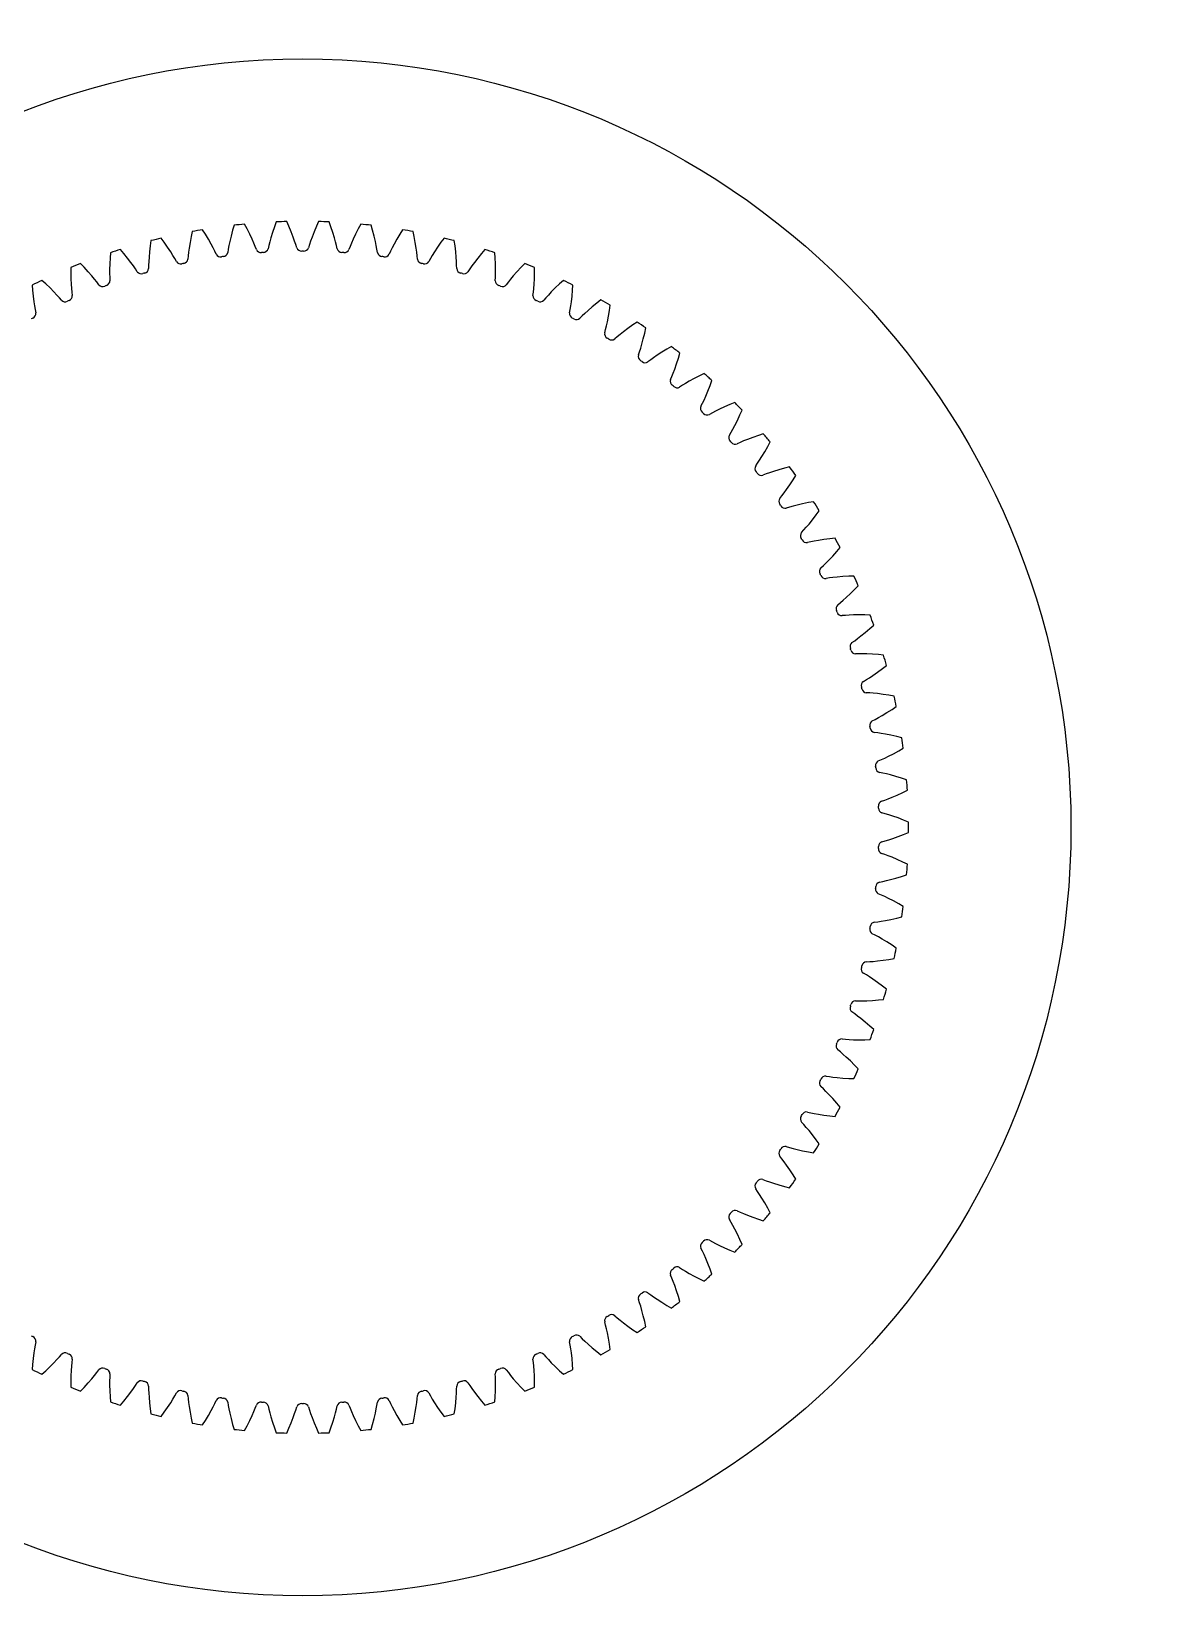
# Model space of a CAD drawing. Extents: x -3282 to 4846, y -1718 to 1845.
# Drawn here: x 884.7 to 1141.5, y -83.5 to 272.8 of the extents above; entities that cross this region are included whole.
import ezdxf

# ---------------------------------------------------------------- set-up
doc = ezdxf.new("R2010")
doc.units = 0
doc.layers.get('0').update_dxf_attribs({"linetype": 'CONTINUOUS'})
doc.layers.add('DIMENSION', color=7, linetype='CONTINUOUS')
doc.styles.add('VCDSTYLE14', font='DejaVu Sans Mono')
doc.dimstyles.get("Standard").update_dxf_attribs({"dimtxt": 2.5, "dimasz": 2.5, "dimexe": 1.25, "dimexo": 0.625, "dimtad": 1, "dimcen": 2.5, "dimazin": 3, "dimtfac": 1, "dimtmove": 0, "dimatfit": 3})

# ---------------------------------------------------------------- blocks, each defined once
blk = doc.blocks.new('*D0')
at = {"layer": 'DIMENSION'}
for p, q in [((1920.409424, 1586.460938), (1879.283569, 1563.877319)), ((1904.027975, 1583.74002), (1879.283569, 1563.877319)), ((1874.299874, 1572.952921), (1879.765015, 1563.000732)), ((1879.283569, 1563.877319), (1909.322672, 1574.098123)), ((1867.343814, 1569.133104), (1872.808838, 1559.180908)), ((1872.327515, 1560.057495), (1879.283569, 1563.877319)), ((1872.327515, 1560.057495), (1842.288417, 1549.836677)), ((1846.031494, 1545.617432), (1872.327515, 1560.057495)), ((1847.583118, 1540.194783), (1872.327515, 1560.057495))]:
    blk.add_line(p, q, dxfattribs=at)
at = {"layer": 'DIMENSION', "style": 'VCDSTYLE14'}
blk.add_text('7.9', height=20, rotation=28.77, dxfattribs=at).set_placement((1873.20752, 1561.681519))
blk = doc.blocks.new('*D1')
at = {"layer": 'DIMENSION'}
for p, q in [((1893.807739, 1612.206177), (1887.669786, 1643.337159)), ((1877.409754, 1639.370834), (1893.807739, 1612.206177)), ((1882.990479, 1640.18811), (1893.807739, 1612.206177)), ((1867.365429, 1601.984106), (1894.740479, 1612.566772)), ((1893.807739, 1612.206177), (1917.175781, 1551.758423)), ((1890.733437, 1541.536361), (1918.108521, 1552.119019)), ((1934.379883, 1507.255249), (1917.175781, 1551.758423)), ((1933.573797, 1524.593784), (1917.175781, 1551.758423)), ((1917.175781, 1551.758423), (1923.313769, 1520.627448))]:
    blk.add_line(p, q, dxfattribs=at)
at = {"layer": 'DIMENSION', "style": 'VCDSTYLE14'}
blk.add_text('64.8', height=20, rotation=291.14, dxfattribs=at).set_placement((1910.167725, 1572.65979))
blk = doc.blocks.new('*D2')
at = {"layer": 'DIMENSION'}
for p, q in [((1890.443099, 1628.95426), (1863.278442, 1612.556274)), ((1891.260376, 1623.373535), (1863.278442, 1612.556274)), ((1863.278442, 1612.556274), (1894.409424, 1618.694227)), ((1848.354736, 1606.786987), (1863.278442, 1612.556274)), ((1867.365429, 1601.984106), (1862.917847, 1613.489014)), ((1852.441755, 1596.214883), (1847.994141, 1607.719727)), ((1848.354736, 1606.786987), (1817.223763, 1600.648989)), ((1820.372925, 1595.969727), (1848.354736, 1606.786987)), ((1821.190104, 1590.388962), (1848.354736, 1606.786987))]:
    blk.add_line(p, q, dxfattribs=at)
at = {"layer": 'DIMENSION', "style": 'VCDSTYLE14'}
blk.add_text('16', height=20, rotation=21.14, dxfattribs=at).set_placement((1855.276367, 1610.534912))
blk = doc.blocks.new('*D3')
at = {"layer": 'DIMENSION'}
for p, q in [((2720.820225, 518.82797), (2690.862793, 508.370209)), ((2720.47168, 513.198486), (2690.862793, 508.370209)), ((2455.580078, 470.00296), (2690.862793, 508.370209)), ((2690.862793, 508.370209), (2722.590595, 507.971368)), ((2455.580078, 470.00296), (2423.852276, 470.401786)), ((2260.59668, 438.207214), (2455.580078, 470.00296)), ((2425.622651, 459.545186), (2455.580078, 470.00296))]:
    blk.add_line(p, q, dxfattribs=at)
at = {"layer": 'DIMENSION', "style": 'VCDSTYLE14'}
blk.add_text('%%c 238.4', height=20, rotation=9.26, dxfattribs=at).set_placement((2264.383545, 439.837952))

msp = doc.modelspace()

# ---------------------------------------------------------------- linework, layer by layer
at = {"color": 1}
for p, q in [((930.847968, 228.600635), (930.519653, 227.458977)), ((933.803584, 227.804132), (933.24508, 228.852581)), ((940.043391, 228.240462), (939.607759, 226.947302)), ((940.450544, 229.356437), (940.043391, 228.240462)), ((943.343399, 228.355701), (942.859391, 229.440555)), ((943.868188, 227.09605), (943.343399, 228.355701)), ((949.598442, 228.355701), (949.073665, 227.096079)), ((950.08245, 229.440555), (949.598442, 228.355701)), ((952.898451, 228.240462), (952.491298, 229.356436)), ((953.334092, 226.947272), (952.898451, 228.240462)), ((959.696762, 228.852581), (959.138257, 227.804132)), ((962.422188, 227.458977), (962.093873, 228.600635)), ((911.917569, 225.091966), (911.751337, 223.915726)), ((914.955273, 224.714557), (914.256288, 225.675074)), ((915.73049, 223.591542), (914.955273, 224.714557)), ((920.82221, 224.67385), (920.622701, 223.420656)), ((921.073629, 226.015054), (920.82221, 224.67385)), ((921.321506, 227.176832), (921.073629, 226.015054)), ((924.325484, 226.588444), (923.695204, 227.595379)), ((925.020474, 225.414088), (924.325484, 226.588444)), ((925.636551, 224.304736), (925.020474, 225.414088)), ((929.888848, 224.902354), (929.694088, 223.954763)), ((930.175289, 226.138579), (929.888848, 224.902354)), ((930.519653, 227.458977), (930.175289, 226.138579)), ((934.414963, 226.584157), (933.803584, 227.804132)), ((934.952155, 225.434533), (934.414963, 226.584157)), ((935.339676, 224.548138), (934.952155, 225.434533)), ((935.653698, 223.785695), (935.339675, 224.54814)), ((938.975395, 224.802374), (938.770541, 224.003647)), ((939.235781, 225.73407), (938.975395, 224.802372)), ((939.607759, 226.947302), (939.235781, 225.73407)), ((944.323877, 225.911753), (943.868188, 227.09605)), ((944.648622, 225.000486), (944.323877, 225.911753)), ((944.908694, 224.217995), (944.648622, 225.000488)), ((948.29322, 225.000488), (948.033148, 224.217996)), ((948.617963, 225.91175), (948.293219, 225.000485)), ((949.073665, 227.096079), (948.617963, 225.91175)), ((953.706059, 225.734073), (953.334092, 226.947272)), ((953.966447, 224.802372), (953.706059, 225.734073)), ((954.171301, 224.003646), (953.966446, 224.802374)), ((957.602166, 224.54814), (957.288144, 223.785696)), ((957.989685, 225.43453), (957.602165, 224.548138)), ((958.526892, 226.584185), (957.989685, 225.43453)), ((959.138257, 227.804132), (958.526892, 226.584185)), ((962.76656, 226.138549), (962.422188, 227.458977)), ((963.052992, 224.902358), (962.76656, 226.138549)), ((963.247754, 223.954763), (963.052992, 224.902358)), ((967.921382, 225.414115), (967.305289, 224.304733)), ((968.616358, 226.588444), (967.921382, 225.414115)), ((969.246638, 227.595379), (968.616358, 226.588444)), ((971.868213, 226.015054), (971.620336, 227.176832)), ((972.119637, 224.67382), (971.868213, 226.015054)), ((972.31914, 223.420659), (972.119637, 224.67382)), ((977.986568, 224.714557), (977.211369, 223.591568)), ((978.685553, 225.675074), (977.986568, 224.714557)), ((981.190504, 223.915726), (981.024272, 225.091966)), ((902.598196, 221.171222), (902.535883, 219.80808)), ((902.681973, 222.356193), (902.598196, 221.171222)), ((905.738604, 222.191603), (904.974319, 223.101021)), ((906.59027, 221.1254), (905.738604, 222.191603)), ((907.354743, 220.112586), (906.59027, 221.1254)), ((911.482485, 221.296193), (911.421499, 220.330718)), ((911.594088, 222.560251), (911.482485, 221.296193)), ((911.751337, 223.915726), (911.594088, 222.560251)), ((916.422451, 222.527868), (915.73049, 223.591542)), ((916.929563, 221.704033), (916.422451, 222.527868)), ((917.34664, 220.992713), (916.929561, 221.704034)), ((917.723278, 220.31921), (917.34664, 220.992713)), ((920.402817, 221.642324), (920.33268, 220.873861)), ((920.494517, 222.461789), (920.402817, 221.642324)), ((920.622701, 223.420656), (920.494516, 222.461787)), ((926.08496, 223.447533), (925.636551, 224.304736)), ((926.451402, 222.708852), (926.084959, 223.447535)), ((926.780142, 222.010717), (926.451402, 222.708852)), ((929.545449, 223.143693), (929.421878, 222.381994)), ((929.694088, 223.954765), (929.545449, 223.143693)), ((935.932937, 223.066329), (935.653698, 223.785695)), ((938.770541, 224.003647), (938.594137, 223.252423)), ((945.137073, 223.480903), (944.908694, 224.217995)), ((948.033148, 224.217996), (947.804771, 223.480908)), ((954.347706, 223.252418), (954.171301, 224.003646)), ((957.288144, 223.785696), (957.008907, 223.066334)), ((963.396392, 223.143692), (963.247753, 223.954765)), ((963.519965, 222.381989), (963.396392, 223.143692)), ((966.49044, 222.708853), (966.161702, 222.010722)), ((966.856882, 223.447535), (966.49044, 222.708853)), ((967.305289, 224.304733), (966.856881, 223.447533)), ((972.447325, 222.461787), (972.31914, 223.420659)), ((972.539025, 221.642323), (972.447325, 222.461789)), ((972.609163, 220.873856), (972.539025, 221.642323)), ((975.595202, 220.992714), (975.218567, 220.319215)), ((976.01228, 221.704035), (975.595202, 220.992714)), ((976.519389, 222.527866), (976.012279, 221.704032)), ((977.211369, 223.591568), (976.519389, 222.527866)), ((981.347756, 222.560221), (981.190504, 223.915726)), ((981.459357, 221.296197), (981.347756, 222.560221)), ((981.520343, 220.330718), (981.459357, 221.296197)), ((986.351591, 221.125424), (985.587097, 220.112583)), ((987.203238, 222.191603), (986.351591, 221.125424)), ((987.967522, 223.101021), (987.203238, 222.191603)), ((990.343645, 221.171222), (990.259869, 222.356192)), ((990.405959, 219.808049), (990.343645, 221.171222)), ((893.659712, 218.982841), (893.658799, 217.794913)), ((893.658799, 217.794913), (893.691725, 216.430745)), ((896.720378, 219.031872), (895.894518, 219.885761)), ((897.644344, 218.027675), (896.720378, 219.031872)), ((898.477605, 217.070655), (897.644344, 218.027675)), ((902.535883, 219.80808), (902.512728, 218.539316)), ((902.512728, 218.539316), (902.519239, 217.571938)), ((902.519239, 217.571941), (902.542479, 216.747689)), ((907.918088, 219.326131), (907.354743, 220.112586)), ((908.383768, 218.645638), (907.918086, 219.326133)), ((908.80647, 218.000049), (908.383768, 218.645638)), ((911.387186, 219.506855), (911.370825, 218.735371)), ((911.421499, 220.33072), (911.387186, 219.506855)), ((981.554656, 219.506854), (981.520343, 220.33072)), ((981.571017, 218.735366), (981.554656, 219.506854)), ((984.558074, 218.645639), (984.135375, 218.000053)), ((985.023755, 219.326133), (984.558074, 218.645639)), ((985.587097, 220.112583), (985.023754, 219.326131)), ((990.399362, 216.747688), (990.422603, 217.571941)), ((990.429114, 218.53932), (990.405959, 219.808049)), ((990.422603, 217.571939), (990.429114, 218.53932)), ((995.297518, 218.027698), (994.464234, 217.070653)), ((996.221463, 219.031872), (995.297518, 218.027698)), ((997.047324, 219.885761), (996.221463, 219.031872)), ((999.250115, 216.430714), (999.283043, 217.794913)), ((999.283043, 217.794913), (999.28213, 218.982841)), ((884.894742, 214.988345), (884.976696, 213.803248)), ((884.976696, 213.803248), (885.104703, 212.444699)), ((887.944532, 215.250758), (887.061119, 216.044958)), ((888.936297, 214.31346), (887.944532, 215.250758)), ((889.834286, 213.416897), (888.936297, 214.31346)), ((893.691725, 216.430745), (893.757131, 215.163456)), ((893.757131, 215.163456), (893.831107, 214.198889)), ((893.831107, 214.198892), (893.911787, 213.378269)), ((899.094438, 216.325413), (898.477605, 217.070655)), ((899.606453, 215.679062), (899.094437, 216.325415)), ((900.073159, 215.064532), (899.606453, 215.679062)), ((902.542479, 216.747689), (902.579974, 215.976943)), ((990.361868, 215.976938), (990.399362, 216.747688)), ((993.335389, 215.679063), (992.868686, 215.064536)), ((993.847405, 216.325415), (993.335389, 215.679063)), ((994.464234, 217.070653), (993.847403, 216.325413)), ((999.030054, 213.378268), (999.110735, 214.198892)), ((999.110735, 214.198889), (999.184711, 215.16346)), ((999.184711, 215.16346), (999.250115, 216.430714)), ((1004.005567, 214.313482), (1003.107553, 213.416894)), ((1004.997309, 215.250758), (1004.005567, 214.313482)), ((1005.880723, 216.044958), (1004.997309, 215.250758)), ((1007.837136, 212.444668), (1007.965145, 213.803248)), ((1007.965145, 213.803248), (1008.0471, 214.988345)), ((885.104703, 212.444699), (885.25835, 211.18506)), ((885.25835, 211.18506), (885.399431, 210.228003)), ((885.39943, 210.228005), (885.537158, 209.415009)), ((890.501602, 212.716498), (889.834286, 213.416897)), ((891.057457, 212.107438), (890.5016, 212.7165)), ((891.565894, 211.526961), (891.057457, 212.107438)), ((893.911787, 213.378269), (894.002955, 212.612016)), ((998.938886, 212.61201), (999.030054, 213.378268)), ((1001.884385, 212.107438), (1001.375952, 211.526964)), ((1002.440241, 212.7165), (1001.884385, 212.107438)), ((1003.107553, 213.416894), (1002.440239, 212.716498)), ((1007.404683, 209.415009), (1007.542411, 210.228005)), ((1007.542411, 210.228003), (1007.683492, 211.185063)), ((1007.683492, 211.185063), (1007.837136, 212.444668)), ((1013.488021, 210.866683), (1012.433313, 210.00087)), ((1014.424683, 211.597324), (1013.488021, 210.866683)), ((1016.347654, 209.215673), (1016.512077, 210.392166)), ((885.537158, 209.415009), (885.681555, 208.656983)), ((1007.260286, 208.656977), (1007.404683, 209.415009)), ((1010.163413, 207.948167), (1009.615726, 207.404573)), ((1010.7604, 208.51697), (1010.163413, 207.948167)), ((1011.474944, 209.169109), (1010.760399, 208.516968)), ((1012.433313, 210.00087), (1011.474944, 209.169109)), ((1015.884051, 206.623513), (1016.125186, 207.869332)), ((1016.125186, 207.869332), (1016.347654, 209.215673)), ((1015.285526, 204.131107), (1015.482449, 204.877219)), ((1015.482449, 204.877219), (1015.676553, 205.678628)), ((1015.676553, 205.678626), (1015.884051, 206.623513)), ((1018.132137, 203.221511), (1017.547865, 202.717447)), ((1018.767348, 203.747285), (1018.132137, 203.221511)), ((1019.525641, 204.347992), (1018.767346, 203.747284)), ((1020.539697, 205.110874), (1019.525641, 204.347992)), ((1021.652231, 205.901005), (1020.539697, 205.110874)), ((1022.637579, 206.564528), (1021.652231, 205.901005)), ((1024.073888, 202.726997), (1024.38973, 204.054539)), ((1024.38973, 204.054539), (1024.635821, 205.216697)), ((1022.975508, 199.056449), (1023.223997, 199.787007)), ((1023.223997, 199.787007), (1023.473532, 200.572924)), ((1023.473532, 200.572921), (1023.746437, 201.501033)), ((1023.746437, 201.501033), (1024.073888, 202.726997)), ((1028.285225, 199.667317), (1027.220424, 198.97703)), ((1029.450166, 200.377916), (1028.285225, 199.667317)), ((1030.479398, 200.971089), (1029.450166, 200.377916)), ((1025.751734, 197.950499), (1025.133724, 197.488419)), ((1026.422074, 198.430682), (1025.751734, 197.950499)), ((1027.220424, 198.97703), (1026.422072, 198.430681)), ((1031.232344, 195.842578), (1031.644517, 197.042714)), ((1031.644517, 197.042714), (1032.052194, 198.34499)), ((1032.052194, 198.34499), (1032.378753, 199.487151)), ((1030.292767, 193.457727), (1030.591613, 194.169171)), ((1030.591613, 194.169171), (1030.895362, 194.935767)), ((1030.895362, 194.935764), (1031.232344, 195.842578)), ((1033.687287, 192.593064), (1032.985084, 192.160811)), ((1034.521803, 193.08239), (1033.687285, 192.593063)), ((1035.632162, 193.696719), (1034.521803, 193.08239)), ((1036.843835, 194.324326), (1035.632162, 193.696719)), ((1037.911937, 194.844258), (1036.843835, 194.324326)), ((1039.297714, 192.114843), (1039.703151, 193.231442)), ((1032.985084, 192.160811), (1032.336346, 191.742967)), ((1037.905884, 188.794619), (1038.305302, 189.675717)), ((1038.305302, 189.675717), (1038.800188, 190.844177)), ((1038.800188, 190.844177), (1039.297714, 192.114843)), ((1037.201655, 187.362216), (1037.5494, 188.051081)), ((1037.5494, 188.051081), (1037.905885, 188.794621)), ((1039.796945, 185.880653), (1039.12064, 185.509081)), ((1040.52759, 186.26287), (1039.796945, 185.880653)), ((1041.394207, 186.692792), (1040.527588, 186.262869)), ((1042.544715, 187.228169), (1041.394207, 186.692792)), ((1043.797215, 187.769725), (1042.544715, 187.228169)), ((1044.898985, 188.213884), (1043.797215, 187.769725)), ((1045.50604, 184.161586), (1046.090991, 185.39445)), ((1046.090991, 185.39445), (1046.57333, 186.480048)), ((1044.063463, 181.462544), (1044.470946, 182.179405)), ((1044.470945, 182.179403), (1044.930852, 183.030493)), ((1044.930852, 183.030493), (1045.50604, 184.161586)), ((1043.668512, 180.799614), (1044.063463, 181.462544)), ((1046.154131, 179.140623), (1045.453554, 178.817132)), ((1046.909658, 179.470941), (1046.154131, 179.140623)), ((1047.804154, 179.839363), (1046.909656, 179.47094)), ((1048.989206, 180.293181), (1047.804154, 179.839363)), ((1050.276432, 180.746047), (1048.989206, 180.293181)), ((1051.4065, 181.112269), (1050.276432, 180.746047)), ((1051.729403, 177.027496), (1052.39893, 178.216553)), ((1052.39893, 178.216553), (1052.955821, 179.26586)), ((1050.102064, 174.435658), (1050.558561, 175.122348)), ((1050.558559, 175.122347), (1051.076715, 175.939282)), ((1051.076715, 175.939282), (1051.729403, 177.027496)), ((1049.661832, 173.801894), (1050.102064, 174.435658)), ((1052.025671, 171.973555), (1051.304235, 171.699722)), ((1052.802399, 172.250366), (1052.025671, 171.973555)), ((1053.720416, 172.555494), (1052.802397, 172.250365)), ((1054.934238, 172.925541), (1053.720416, 172.555494)), ((1056.249919, 173.287512), (1054.934238, 172.925541)), ((1057.402781, 173.574012), (1056.249919, 173.287512)), ((1058.190797, 170.616122), (1058.819529, 171.624025)), ((1055.635785, 167.004658), (1056.139071, 167.657832)), ((1056.139069, 167.65783), (1056.712949, 168.436631)), ((1056.712949, 168.436631), (1057.439957, 169.476664)), ((1057.439957, 169.476664), (1058.190797, 170.616122)), ((1055.152416, 166.403146), (1055.635785, 167.004658)), ((1057.382958, 164.414368), (1056.644178, 164.191527)), ((1058.177104, 164.636323), (1057.382958, 164.414368)), ((1059.114169, 164.87667), (1058.177102, 164.636322)), ((1060.350847, 165.161144), (1059.114169, 164.87667)), ((1061.688573, 165.430456), (1060.350847, 165.161144)), ((1062.858612, 165.635838), (1061.688573, 165.430456)), ((1061.185287, 159.82222), (1061.812095, 160.559091)), ((1061.812095, 160.559091), (1062.609882, 161.545878)), ((1062.609882, 161.545878), (1063.438377, 162.630184)), ((1063.438377, 162.630184), (1064.135885, 163.591774)), ((1060.113515, 158.639418), (1060.637666, 159.205746)), ((1060.637666, 159.205746), (1061.185289, 159.822222)), ((1063.959136, 156.840302), (1063.007585, 156.665906)), ((1065.212645, 157.037817), (1063.959136, 156.840302)), ((1066.565899, 157.213158), (1065.212645, 157.037817)), ((1067.747414, 157.336422), (1066.565899, 157.213158)), ((1062.199894, 156.49989), (1061.447368, 156.329126)), ((1063.007588, 156.665907), (1062.199894, 156.49989)), ((1066.349311, 152.345043), (1067.213989, 153.273776)), ((1067.213989, 153.273776), (1068.116103, 154.297647)), ((1068.116103, 154.297647), (1068.878989, 155.208239)), ((1064.520958, 150.548533), (1065.083338, 151.076919)), ((1065.083338, 151.076919), (1065.672629, 151.653692)), ((1065.672628, 151.653691), (1066.349311, 152.345043)), ((1066.453009, 148.268678), (1065.690405, 148.150824)), ((1067.270316, 148.377949), (1066.453009, 148.268678)), ((1068.231711, 148.485543), (1067.270314, 148.377949)), ((1069.495945, 148.595136), (1068.231711, 148.485543)), ((1070.858134, 148.675652), (1069.495945, 148.595136)), ((1072.045369, 148.716197), (1070.858134, 148.675652)), ((1072.201186, 145.659106), (1073.025733, 146.514264)), ((1068.353274, 142.169909), (1068.951142, 142.657778)), ((1068.951142, 142.657778), (1069.579232, 143.19204)), ((1069.57923, 143.192038), (1070.302491, 143.834504)), ((1070.302491, 143.834504), (1071.229847, 144.700657)), ((1071.229847, 144.700657), (1072.201186, 145.659106)), ((1070.121583, 139.760835), (1069.352616, 139.696464)), ((1070.944522, 139.812827), (1070.121583, 139.760835)), ((1071.911081, 139.853095), (1070.94452, 139.812827)), ((1073.17988, 139.874233), (1071.911081, 139.853095)), ((1074.544367, 139.859531), (1073.17988, 139.874233)), ((1075.731539, 139.81716), (1074.544367, 139.859531)), ((1073.652376, 135.068936), (1074.637893, 135.86829)), ((1074.637893, 135.86829), (1075.673724, 136.756647)), ((1075.673724, 136.756647), (1076.555915, 137.552204)), ((1071.591791, 133.544367), (1072.222234, 133.989342)), ((1072.222234, 133.989342), (1072.886063, 134.478489)), ((1072.886061, 134.478488), (1073.652376, 135.068936)), ((1073.187744, 131.01781), (1072.41616, 131.007236)), ((1074.012305, 131.01227), (1073.187744, 131.01781)), ((1074.979319, 130.985016), (1074.012303, 131.01227)), ((1076.246502, 130.917595), (1074.979319, 130.985016)), ((1077.606639, 130.807748), (1076.246502, 130.917595)), ((1078.787963, 130.682667), (1077.606639, 130.807748)), ((1078.516799, 127.633642), (1079.452336, 128.365723)), ((1074.220732, 124.713928), (1074.880679, 125.113842)), ((1074.880679, 125.113842), (1075.577012, 125.555491)), ((1075.57701, 125.55549), (1076.382646, 126.091044)), ((1076.382646, 126.091044), (1077.421523, 126.819705)), ((1077.421523, 126.819705), (1078.516799, 127.633642)), ((1075.636554, 122.082197), (1074.866111, 122.125473)), ((1076.45872, 122.019153), (1075.636554, 122.082197)), ((1077.421476, 121.92451), (1076.458717, 122.019153)), ((1078.680869, 121.768859), (1077.421476, 121.92451)), ((1080.030031, 121.564401), (1078.680869, 121.768859)), ((1081.199752, 121.35722), (1080.030031, 121.564401)), ((1078.479999, 116.944568), (1079.567174, 117.598986)), ((1079.567174, 117.598986), (1080.716559, 118.334537)), ((1080.716559, 118.334537), (1081.700885, 118.999575)), ((1076.227288, 115.721614), (1076.913525, 116.074518)), ((1076.913525, 116.074518), (1077.638969, 116.466518)), ((1077.638967, 116.466517), (1078.479999, 116.944568)), ((1077.456081, 112.997532), (1076.690534, 113.094445)), ((1078.271847, 112.877289), (1077.456081, 112.997532)), ((1079.225656, 112.715718), (1078.271844, 112.877289)), ((1080.471124, 112.472596), (1079.225656, 112.715718)), ((1081.802736, 112.174522), (1080.471124, 112.472596)), ((1082.955156, 111.886251), (1081.802736, 112.174522)), ((1077.601685, 106.611235), (1078.310867, 106.91541)), ((1078.310867, 106.91541), (1079.061888, 107.25585)), ((1079.061886, 107.255849), (1079.934217, 107.674069)), ((1079.934217, 107.674069), (1081.064393, 108.251054)), ((1081.064393, 108.251054), (1082.262288, 108.904637)), ((1082.262288, 108.904637), (1083.290607, 109.499392)), ((1078.637462, 103.808072), (1077.88054, 103.958151)), ((1079.442853, 103.631217), (1078.637462, 103.808072)), ((1080.383068, 103.403505), (1079.44285, 103.631218)), ((1081.608542, 103.074096), (1080.383068, 103.403505)), ((1082.916118, 102.68386), (1081.608542, 103.074096)), ((1084.045623, 102.315902), (1082.916118, 102.68386)), ((1083.146456, 99.389884), (1084.213758, 99.911457)), ((1078.337225, 97.427175), (1079.065898, 97.681139)), ((1079.065898, 97.681139), (1079.838838, 97.968361)), ((1079.838836, 97.96836), (1080.738215, 98.32471)), ((1080.738215, 98.32471), (1081.905887, 98.821454)), ((1081.905887, 98.821454), (1083.146456, 99.389884)), ((1079.174941, 94.558588), (1078.430332, 94.761102)), ((1079.966033, 94.325983), (1079.174941, 94.558588)), ((1080.888073, 94.03324), (1079.96603, 94.325984)), ((1082.087584, 93.619148), (1080.888073, 94.03324)), ((1083.364754, 93.138651), (1082.087584, 93.619148)), ((1084.465839, 92.692799), (1083.364754, 93.138651)), ((1080.888077, 88.942043), (1082.087555, 89.356123)), ((1082.087555, 89.356123), (1083.364754, 89.836631)), ((1083.364754, 89.836631), (1084.465839, 90.282483)), ((1079.065899, 85.294143), (1078.33723, 85.548104)), ((1078.430326, 88.214178), (1079.17494, 88.416693)), ((1079.17494, 88.416693), (1079.966033, 88.649299)), ((1079.966031, 88.649298), (1080.888077, 88.942043)), ((1079.838838, 85.006921), (1079.065899, 85.294143)), ((1080.738212, 84.650572), (1079.838836, 85.006921)), ((1081.905915, 84.153815), (1080.738212, 84.650572)), ((1083.146456, 83.585398), (1081.905915, 84.153815)), ((1084.213758, 83.063824), (1083.146456, 83.585398)), ((1077.880535, 79.017129), (1078.637461, 79.16721)), ((1078.637461, 79.16721), (1079.442853, 79.344064)), ((1079.44285, 79.344064), (1080.383071, 79.571777)), ((1080.383071, 79.571777), (1081.608513, 79.901177)), ((1081.608513, 79.901177), (1082.916118, 80.291421)), ((1082.916118, 80.291421), (1084.045622, 80.65938)), ((1078.310868, 76.059872), (1077.601689, 76.364044)), ((1079.061888, 75.719432), (1078.310868, 76.059872)), ((1079.934214, 75.301214), (1079.061886, 75.719433)), ((1081.064421, 74.724213), (1079.934214, 75.301214)), ((1082.262288, 74.070644), (1081.064421, 74.724213)), ((1083.290607, 73.475889), (1082.262288, 74.070644)), ((1076.690529, 69.880835), (1077.456081, 69.97775)), ((1077.456081, 69.97775), (1078.271847, 70.097992)), ((1078.271844, 70.097992), (1079.225659, 70.259564)), ((1079.225659, 70.259564), (1080.471093, 70.502679)), ((1080.471093, 70.502679), (1081.802736, 70.800759)), ((1081.802736, 70.800759), (1082.955156, 71.089031)), ((1076.913525, 66.900763), (1076.227293, 67.253664)), ((1077.638969, 66.508764), (1076.913525, 66.900763)), ((1078.479996, 66.030715), (1077.638967, 66.508765)), ((1079.5672, 65.37628), (1078.479996, 66.030715)), ((1080.716559, 64.640744), (1079.5672, 65.37628)), ((1081.700885, 63.975706), (1080.716559, 64.640744)), ((1074.866106, 60.849808), (1075.636553, 60.893084)), ((1075.636553, 60.893084), (1076.45872, 60.956129)), ((1076.458717, 60.956129), (1077.42148, 61.050772)), ((1077.42148, 61.050772), (1078.680839, 61.206418)), ((1078.680839, 61.206418), (1080.030031, 61.410881)), ((1080.030031, 61.410881), (1081.199752, 61.618062)), ((1074.88068, 57.861439), (1074.220736, 58.26135)), ((1075.577012, 57.419791), (1074.88068, 57.861439)), ((1076.382643, 56.884239), (1075.57701, 57.419792)), ((1077.421548, 56.155558), (1076.382643, 56.884239)), ((1078.516799, 55.341639), (1077.421548, 56.155558)), ((1079.452336, 54.609558), (1078.516799, 55.341639)), ((1072.416154, 51.968045), (1073.187744, 51.957472)), ((1073.187744, 51.957472), (1074.012305, 51.963011)), ((1074.012303, 51.963011), (1074.979322, 51.990265)), ((1074.979322, 51.990265), (1076.246471, 52.057684)), ((1076.246471, 52.057684), (1077.606639, 52.167534)), ((1077.606639, 52.167534), (1078.787963, 52.292614)), ((1072.222235, 48.985939), (1071.591795, 49.430911)), ((1072.886063, 48.496793), (1072.222235, 48.985939)), ((1073.652373, 47.906348), (1072.886061, 48.496794)), ((1074.637917, 47.106972), (1073.652373, 47.906348)), ((1075.673724, 46.218634), (1074.637917, 47.106972)), ((1069.35261, 43.278817), (1070.121583, 43.214447)), ((1070.121583, 43.214447), (1070.944522, 43.162454)), ((1070.94452, 43.162454), (1071.911084, 43.122186)), ((1071.911084, 43.122186), (1073.179849, 43.101049)), ((1073.179849, 43.101049), (1074.544367, 43.11575)), ((1074.544367, 43.11575), (1075.731539, 43.158121)), ((1076.555915, 45.423077), (1075.673724, 46.218634)), ((1068.951142, 40.317503), (1068.353278, 40.805368)), ((1069.579232, 39.783242), (1068.951142, 40.317503)), ((1070.302488, 39.14078), (1069.57923, 39.783243)), ((1071.22987, 38.274603), (1070.302488, 39.14078)), ((1072.201186, 37.316175), (1071.22987, 38.274603)), ((1073.025733, 36.461017), (1072.201186, 37.316175)), ((1065.083338, 31.898362), (1064.520962, 32.426744)), ((1065.690399, 34.824458), (1066.453008, 34.706603)), ((1066.453008, 34.706603), (1067.270316, 34.597332)), ((1067.270314, 34.597333), (1068.231715, 34.489739)), ((1068.231715, 34.489739), (1069.495915, 34.380148)), ((1069.495915, 34.380148), (1070.858134, 34.29963)), ((1070.858134, 34.29963), (1072.045369, 34.259085)), ((1065.672629, 31.321589), (1065.083338, 31.898362)), ((1066.349308, 30.630241), (1065.672628, 31.321591)), ((1067.214009, 29.701483), (1066.349308, 30.630241)), ((1068.116103, 28.677634), (1067.214009, 29.701483)), ((1068.878989, 27.767042), (1068.116103, 28.677634)), ((1061.447363, 26.646156), (1062.199893, 26.475392)), ((1062.199893, 26.475392), (1063.007588, 26.309375)), ((1063.007585, 26.309375), (1063.959139, 26.134979)), ((1063.959139, 26.134979), (1065.212615, 25.937469)), ((1065.212615, 25.937469), (1066.565899, 25.762124)), ((1066.565899, 25.762124), (1067.747414, 25.63886)), ((1060.637666, 23.769535), (1060.113518, 24.335859)), ((1061.185289, 23.15306), (1060.637666, 23.769535)), ((1061.812093, 22.416193), (1061.185287, 23.153062)), ((1062.609901, 21.429379), (1061.812093, 22.416193)), ((1063.438377, 20.345097), (1062.609901, 21.429379)), ((1056.644173, 18.783756), (1057.382958, 18.560913)), ((1057.382958, 18.560913), (1058.177104, 18.338959)), ((1058.177102, 18.338959), (1059.114172, 18.098611)), ((1059.114172, 18.098611), (1060.350817, 17.814144)), ((1064.135885, 19.383507), (1063.438377, 20.345097)), ((1055.635786, 15.970623), (1055.152419, 16.572131)), ((1056.139071, 15.31745), (1055.635786, 15.970623)), ((1056.712947, 14.538654), (1056.139069, 15.317452)), ((1057.439975, 13.498592), (1056.712947, 14.538654)), ((1060.350817, 17.814144), (1061.688573, 17.544826)), ((1061.688573, 17.544826), (1062.858612, 17.339444)), ((1051.304229, 11.275561), (1052.02567, 11.001727)), ((1052.02567, 11.001727), (1052.802399, 10.724916)), ((1052.802397, 10.724916), (1053.720419, 10.419787)), ((1058.190797, 12.35916), (1057.439975, 13.498592)), ((1058.819529, 11.351256), (1058.190797, 12.35916)), ((1050.102065, 8.539623), (1049.661834, 9.173383)), ((1050.558561, 7.852933), (1050.102065, 8.539623)), ((1051.076713, 7.036003), (1050.558559, 7.852935)), ((1053.720419, 10.419787), (1054.934208, 10.049749)), ((1054.934208, 10.049749), (1056.249919, 9.687769)), ((1056.249919, 9.687769), (1057.40278, 9.40127)), ((1045.453549, 4.158152), (1046.154131, 3.834659)), ((1046.154131, 3.834659), (1046.909658, 3.504341)), ((1051.729419, 5.947759), (1051.076713, 7.036003)), ((1052.39893, 4.758728), (1051.729419, 5.947759)), ((1052.955821, 3.709422), (1052.39893, 4.758728)), ((1044.063463, 1.512737), (1043.668514, 2.175662)), ((1044.470946, 0.795876), (1044.063463, 1.512737)), ((1044.93085, -0.055209), (1044.470945, 0.795878)), ((1046.909656, 3.504342), (1047.804157, 3.135917)), ((1047.804157, 3.135917), (1048.989177, 2.682111)), ((1048.989177, 2.682111), (1050.276432, 2.229234)), ((1050.276432, 2.229234), (1051.4065, 1.863013)), ((1039.120635, -2.533797), (1039.796944, -2.905372)), ((1039.796944, -2.905372), (1040.52759, -3.287589)), ((1040.527588, -3.287588), (1041.39421, -3.717512)), ((1045.506054, -1.186332), (1044.93085, -0.055209)), ((1046.090991, -2.419169), (1045.506054, -1.186332)), ((1046.57333, -3.504766), (1046.090991, -2.419169)), ((1037.549401, -5.0758), (1037.201657, -4.38694)), ((1037.905885, -5.819339), (1037.549401, -5.0758)), ((1038.3053, -6.700432), (1037.905884, -5.819337)), ((1038.800199, -7.868924), (1038.3053, -6.700432)), ((1041.39421, -3.717512), (1042.544687, -4.252875)), ((1042.544687, -4.252875), (1043.797215, -4.794443)), ((1043.797215, -4.794443), (1044.898984, -5.238602)), ((1030.591613, -11.19389), (1030.292769, -10.48245)), ((1032.336341, -8.767683), (1032.985083, -9.185529)), ((1032.985083, -9.185529), (1033.687287, -9.617783)), ((1033.687285, -9.617781), (1034.521806, -10.107111)), ((1034.521806, -10.107111), (1035.632135, -10.721423)), ((1039.297714, -9.139561), (1038.800199, -7.868924)), ((1039.703151, -10.256161), (1039.297714, -9.139561)), ((1030.895362, -11.960485), (1030.591613, -11.19389)), ((1031.232343, -12.867294), (1030.895362, -11.960483)), ((1031.644526, -14.067461), (1031.232343, -12.867294)), ((1032.052194, -15.369708), (1031.644526, -14.067461)), ((1035.632135, -10.721423), (1036.843835, -11.349044)), ((1036.843835, -11.349044), (1037.911937, -11.868976)), ((1023.223998, -16.811726), (1022.975509, -16.081173)), ((1023.473532, -17.597642), (1023.223998, -16.811726)), ((1023.746436, -18.525748), (1023.473532, -17.59764)), ((1025.133719, -14.513135), (1025.751734, -14.975217)), ((1025.751734, -14.975217), (1026.422074, -15.455401)), ((1026.422072, -15.4554), (1027.220427, -16.00175)), ((1027.220427, -16.00175), (1028.285199, -16.692019)), ((1028.285199, -16.692019), (1029.450166, -17.402635)), ((1029.450166, -17.402635), (1030.479398, -17.995808)), ((1032.378753, -16.511869), (1032.052194, -15.369708)), ((1015.482449, -21.901938), (1015.285527, -21.155831)), ((1017.54786, -19.742162), (1018.132136, -20.246229)), ((1018.132136, -20.246229), (1018.767348, -20.772004)), ((1018.767346, -20.772002), (1019.525644, -21.372712)), ((1019.525644, -21.372712), (1020.539672, -22.135574)), ((1024.073896, -19.751745), (1023.746436, -18.525748)), ((1024.38973, -21.079257), (1024.073896, -19.751745)), ((1024.635821, -22.241415), (1024.38973, -21.079257)), ((1009.615722, -24.429288), (1010.163412, -24.972885)), ((1015.676553, -22.703346), (1015.482449, -21.901938)), ((1015.884051, -23.648229), (1015.676553, -22.703344)), ((1016.125192, -24.894081), (1015.884051, -23.648229)), ((1016.347654, -26.240391), (1016.125192, -24.894081)), ((1020.539672, -22.135574), (1021.652231, -22.925723)), ((1021.652231, -22.925723), (1022.637578, -23.589247)), ((885.25835, -28.209782), (885.104706, -29.469387)), ((885.399431, -27.252722), (885.25835, -28.209782)), ((885.537159, -26.439727), (885.39943, -27.252724)), ((885.681556, -25.681696), (885.537159, -26.439727)), ((1007.404683, -26.439728), (1007.260286, -25.681701)), ((1007.542411, -27.252724), (1007.404683, -26.439728)), ((1007.683491, -28.209778), (1007.542411, -27.252721)), ((1007.837139, -29.469418), (1007.683491, -28.209778)), ((1010.163412, -24.972885), (1010.7604, -25.541689)), ((1010.760399, -25.541687), (1011.474946, -26.19383)), ((1011.474946, -26.19383), (1012.43329, -27.025569)), ((1012.43329, -27.025569), (1013.488021, -27.891401)), ((1013.488021, -27.891401), (1014.424682, -28.622043)), ((1016.512077, -27.416885), (1016.347654, -26.240391)), ((884.976696, -30.827966), (884.894742, -32.013063)), ((885.104706, -29.469387), (884.976696, -30.827966)), ((887.944532, -32.275476), (888.936275, -31.3382)), ((888.936275, -31.3382), (889.834289, -30.441613)), ((889.834289, -30.441613), (890.501602, -29.741217)), ((890.5016, -29.741218), (891.057456, -29.132157)), ((891.057456, -29.132157), (891.56589, -28.551683)), ((893.831107, -31.223608), (893.757131, -32.188178)), ((893.911787, -30.402986), (893.831107, -31.22361)), ((894.002956, -29.636729), (893.911787, -30.402986)), ((999.030054, -30.402987), (998.938886, -29.636734)), ((999.110735, -31.22361), (999.030054, -30.402987)), ((999.184711, -32.188175), (999.110735, -31.223608)), ((1001.375948, -28.551679), (1001.884385, -29.132156)), ((1001.884385, -29.132156), (1002.440241, -29.741218)), ((1002.44024, -29.741217), (1003.107555, -30.441615)), ((1003.107555, -30.441615), (1004.005545, -31.338179)), ((1004.005545, -31.338179), (1004.997309, -32.275476)), ((1007.965145, -30.827966), (1007.837139, -29.469418)), ((1008.0471, -32.013064), (1007.965145, -30.827966)), ((887.061119, -33.069676), (887.944532, -32.275476)), ((893.691727, -33.455432), (893.658799, -34.819632)), ((893.658799, -34.819632), (893.659712, -36.007559)), ((893.757131, -32.188178), (893.691727, -33.455432)), ((896.720378, -36.05659), (897.644324, -35.052417)), ((897.644324, -35.052417), (898.477608, -34.095371)), ((898.477608, -34.095371), (899.094438, -33.350131)), ((899.094437, -33.350133), (899.606452, -32.703781)), ((899.606452, -32.703781), (900.073155, -32.089255)), ((902.519239, -34.596657), (902.512728, -35.564038)), ((902.512728, -35.564038), (902.535882, -36.832768)), ((902.542479, -33.772407), (902.519239, -34.596659)), ((902.579974, -33.001656), (902.542479, -33.772407)), ((908.383768, -35.670357), (908.806467, -35.024772)), ((984.135372, -35.024768), (984.558074, -35.670357)), ((990.399362, -33.772407), (990.361868, -33.001662)), ((990.422603, -34.596659), (990.399362, -33.772407)), ((990.405958, -36.832799), (990.429114, -35.564035)), ((990.429114, -35.564035), (990.422603, -34.596657)), ((992.868682, -32.08925), (993.335389, -32.703781)), ((993.335389, -32.703781), (993.847405, -33.350133)), ((993.847403, -33.350132), (994.464236, -34.095374)), ((994.464236, -34.095374), (995.297497, -35.052394)), ((995.297497, -35.052394), (996.221463, -36.05659)), ((999.250116, -33.455463), (999.184711, -32.188175)), ((999.283043, -34.819632), (999.250116, -33.455463)), ((999.28213, -36.007559), (999.283043, -34.819632)), ((1004.997309, -32.275476), (1005.880723, -33.069676)), ((895.894517, -36.910479), (896.720378, -36.05659)), ((902.535882, -36.832768), (902.598196, -38.195941)), ((902.598196, -38.195941), (902.681973, -39.380911)), ((905.738604, -39.216321), (906.590251, -38.150143)), ((906.590251, -38.150143), (907.354745, -37.137301)), ((907.354745, -37.137301), (907.918088, -36.350849)), ((907.918086, -36.350851), (908.383768, -35.670357)), ((911.370824, -35.760084), (911.387186, -36.531573)), ((911.387186, -36.531573), (911.421499, -37.355439)), ((911.421499, -37.355436), (911.482485, -38.320915)), ((911.482485, -38.320915), (911.594085, -39.584939)), ((916.422452, -39.552584), (916.929563, -38.728751)), ((916.929561, -38.728753), (917.346639, -38.017432)), ((917.346639, -38.017432), (917.723275, -37.343934)), ((920.332679, -37.898574), (920.402817, -38.667042)), ((920.402817, -38.667042), (920.494517, -39.486508)), ((926.451402, -39.733571), (926.780139, -39.035441)), ((966.1617, -39.035436), (966.490439, -39.733571)), ((972.447325, -39.486508), (972.539024, -38.667043)), ((972.539024, -38.667043), (972.609162, -37.89858)), ((975.218563, -37.343929), (975.595202, -38.017431)), ((975.595202, -38.017431), (976.01228, -38.728753)), ((976.012279, -38.728751), (976.519391, -39.552587)), ((981.347753, -39.58497), (981.459357, -38.320912)), ((981.459357, -38.320912), (981.520343, -37.355436)), ((981.520343, -37.355439), (981.554656, -36.531573)), ((981.554656, -36.531573), (981.571017, -35.76009)), ((984.558074, -35.670357), (985.023755, -36.350851)), ((985.023754, -36.350849), (985.587099, -37.137304)), ((985.587099, -37.137304), (986.351572, -38.150118)), ((986.351572, -38.150118), (987.203238, -39.216321)), ((990.259869, -39.380911), (990.343645, -38.195941)), ((990.343645, -38.195941), (990.405958, -36.832799)), ((996.221463, -36.05659), (997.047324, -36.910479)), ((904.974319, -40.125739), (905.738604, -39.216321)), ((911.594085, -39.584939), (911.751337, -40.940445)), ((911.751337, -40.940445), (911.917569, -42.116684)), ((914.256288, -42.699793), (914.955273, -41.739276)), ((914.955273, -41.739276), (915.730473, -40.616286)), ((915.730473, -40.616286), (916.422452, -39.552584)), ((920.494516, -39.486505), (920.622702, -40.445378)), ((920.622702, -40.445378), (920.822204, -41.698538)), ((920.822204, -41.698538), (921.073629, -43.039772)), ((924.325484, -43.613162), (925.020459, -42.438833)), ((925.020459, -42.438833), (925.636553, -41.329452)), ((925.636553, -41.329452), (926.08496, -40.472251)), ((926.084959, -40.472253), (926.451402, -39.733571)), ((929.421876, -39.406707), (929.545449, -40.168411)), ((929.545449, -40.168411), (929.694088, -40.979483)), ((929.694088, -40.979481), (929.888849, -41.927076)), ((929.888849, -41.927076), (930.175281, -43.163267)), ((934.41495, -43.608903), (934.952156, -42.459248)), ((934.952156, -42.459248), (935.339676, -41.572856)), ((935.339675, -41.572859), (935.653698, -40.810414)), ((935.653698, -40.810414), (935.932935, -40.091053)), ((938.594135, -40.277137), (938.770541, -41.028364)), ((938.770541, -41.028364), (938.975395, -41.827093)), ((938.975395, -41.827091), (939.235782, -42.758792)), ((944.323878, -42.936469), (944.648622, -42.025204)), ((944.648622, -42.025206), (944.908694, -41.242714)), ((944.908694, -41.242714), (945.137071, -40.505626)), ((947.804769, -40.505621), (948.033148, -41.242713)), ((948.033148, -41.242713), (948.29322, -42.025206)), ((948.293219, -42.025204), (948.617965, -42.936472)), ((953.70606, -42.758788), (953.966447, -41.82709)), ((953.966446, -41.827093), (954.171301, -41.028365)), ((954.171301, -41.028365), (954.347705, -40.277142)), ((957.008904, -40.091048), (957.288144, -40.810414)), ((957.288144, -40.810414), (957.602166, -41.572859)), ((957.602165, -41.572856), (957.989687, -42.459251)), ((957.989687, -42.459251), (958.526878, -43.608876)), ((962.766553, -43.163297), (963.052993, -41.927073)), ((963.052993, -41.927073), (963.247754, -40.979481)), ((963.247753, -40.979484), (963.396392, -40.168411)), ((963.396392, -40.168411), (963.519964, -39.406713)), ((966.490439, -39.733571), (966.856882, -40.472253)), ((966.856881, -40.472251), (967.30529, -41.329455)), ((967.30529, -41.329455), (967.921367, -42.438806)), ((967.921367, -42.438806), (968.616358, -43.613162)), ((971.868213, -43.039772), (972.119632, -41.698568)), ((972.119632, -41.698568), (972.31914, -40.445375)), ((972.31914, -40.445375), (972.447325, -39.486505)), ((976.519391, -39.552587), (977.211352, -40.616261)), ((977.211352, -40.616261), (977.986568, -41.739276)), ((977.986568, -41.739276), (978.685553, -42.699792)), ((981.024272, -42.116684), (981.190504, -40.940445)), ((981.190504, -40.940445), (981.347753, -39.58497)), ((987.203238, -39.216321), (987.967522, -40.125739)), ((921.073629, -43.039772), (921.321506, -44.201551)), ((923.695203, -44.620098), (924.325484, -43.613162)), ((930.175281, -43.163267), (930.519653, -44.483696)), ((930.519653, -44.483696), (930.847968, -45.625353)), ((933.24508, -45.8773), (933.803584, -44.828851)), ((933.803584, -44.828851), (934.41495, -43.608903)), ((939.235782, -42.758792), (939.607749, -43.971991)), ((939.607749, -43.971991), (940.043391, -45.265181)), ((940.043391, -45.265181), (940.450544, -46.381155)), ((942.859391, -46.465274), (943.343399, -45.380419)), ((943.343399, -45.380419), (943.868176, -44.120797)), ((943.868176, -44.120797), (944.323878, -42.936469)), ((948.617965, -42.936472), (949.073654, -44.120768)), ((949.073654, -44.120768), (949.598442, -45.380419)), ((949.598442, -45.380419), (950.08245, -46.465274)), ((952.491298, -46.381155), (952.898451, -45.265181)), ((952.898451, -45.265181), (953.334083, -43.97202)), ((953.334083, -43.97202), (953.70606, -42.758788)), ((958.526878, -43.608876), (959.138257, -44.828851)), ((959.138257, -44.828851), (959.696762, -45.8773)), ((962.093873, -45.625353), (962.422188, -44.483696)), ((962.422188, -44.483696), (962.766553, -43.163297)), ((968.616358, -43.613162), (969.246638, -44.620098)), ((971.620336, -44.201551), (971.868213, -43.039772))]:
    msp.add_line(p, q, dxfattribs=at)
msp.add_circle((946.470921, 91.487641), 175, dxfattribs=at)
for centre, radius, start, end in [((946.470902, 91.48782), 138, 95.499628, 96.500372), ((946.470915, 91.48782), 138, 91.499628, 92.500372), ((946.470927, 91.48782), 138, 87.499628, 88.500372), ((946.47094, 91.48782), 138, 83.499628, 84.500372), ((946.470877, 91.487815), 138, 103.499628, 104.500372), ((946.47089, 91.487818), 138, 99.499628, 100.500372), ((946.470952, 91.487818), 138, 79.499628, 80.500372), ((946.470964, 91.487815), 138, 75.499628, 76.500372), ((946.470865, 91.487812), 138, 107.499628, 108.500372), ((927.775955, 222.534149), 1.125, 207.727913, 281.2612), ((946.470921, 91.487641), 131.25, 97.907943, 98.092057), ((928.320362, 222.61066), 1.125, 274.738787, 348.272366), ((936.962838, 223.519021), 1.125, 203.727913, 277.2612), ((946.470921, 91.487641), 131.25, 93.907943, 94.092057), ((937.511255, 223.55737), 1.125, 270.738787, 344.272366), ((946.196042, 223.860649), 1.125, 199.727913, 273.2612), ((946.470921, 91.487641), 131.25, 89.907943, 90.092057), ((946.745799, 223.860649), 1.125, 266.738787, 340.272366), ((955.430586, 223.55737), 1.125, 195.727913, 269.2612), ((946.470921, 91.487641), 131.25, 85.907943, 86.092057), ((955.979004, 223.519021), 1.125, 262.738787, 336.272366), ((964.62148, 222.61066), 1.125, 191.727913, 265.2612), ((946.470921, 91.487641), 131.25, 81.907943, 82.092057), ((965.165886, 222.534149), 1.125, 258.738787, 332.272366), ((946.470976, 91.487812), 138, 71.499628, 72.500372), ((946.470853, 91.487807), 138, 111.499628, 112.500372), ((909.719745, 218.656977), 1.125, 215.727913, 289.2612), ((946.470921, 91.487641), 131.25, 105.907943, 106.092057), ((910.248205, 218.80851), 1.125, 282.738787, 356.272366), ((918.680153, 220.910831), 1.125, 211.727913, 285.2612), ((946.470921, 91.487641), 131.25, 101.907943, 102.092057), ((919.217897, 221.025132), 1.125, 278.738787, 352.272366), ((973.723945, 221.025132), 1.125, 187.727913, 261.2612), ((946.470921, 91.487641), 131.25, 77.907943, 78.092057), ((974.261689, 220.910831), 1.125, 254.738787, 328.272366), ((982.693637, 218.80851), 1.125, 183.727913, 257.2612), ((946.470921, 91.487641), 131.25, 73.907943, 74.092057), ((983.222097, 218.656977), 1.125, 250.738787, 324.272366), ((946.470988, 91.487807), 138, 67.499628, 68.500372), ((946.470842, 91.487802), 138, 115.499628, 116.500372), ((900.938384, 215.783566), 1.125, 219.727913, 293.2612), ((946.470921, 91.487641), 131.25, 109.907943, 110.092057), ((901.454987, 215.971594), 1.125, 286.738787, 0.272366), ((991.486855, 215.971594), 1.125, 179.727913, 253.2612), ((946.470921, 91.487641), 131.25, 69.907943, 70.092057), ((992.003458, 215.783566), 1.125, 246.738787, 320.272366), ((946.471, 91.487802), 138, 63.499628, 64.500372), ((892.378854, 212.304598), 1.125, 223.727913, 297.2612), ((946.470921, 91.487641), 131.25, 113.907943, 114.092057), ((892.881082, 212.528205), 1.125, 290.738787, 4.272366), ((1000.06076, 212.528205), 1.125, 175.727913, 249.2612), ((946.470921, 91.487641), 131.25, 65.907943, 66.092057), ((1000.562988, 212.304598), 1.125, 242.738787, 316.272366), ((946.471011, 91.487796), 138, 59.499628, 60.500372), ((946.470921, 91.487641), 131.25, 117.907943, 118.092057), ((884.568261, 208.495118), 1.125, 294.738787, 8.272366), ((1008.373581, 208.495118), 1.125, 171.727913, 245.2612), ((946.470921, 91.487641), 131.25, 61.907943, 62.092057), ((1008.858987, 208.237022), 1.125, 238.738787, 312.272366), ((1016.384818, 203.891982), 1.125, 167.727913, 241.2612), ((946.471021, 91.48779), 138, 55.499628, 56.500372), ((946.470921, 91.487641), 131.25, 57.907943, 58.092057), ((1016.851038, 203.600655), 1.125, 234.738787, 308.272366), ((946.471031, 91.487782), 138, 51.499628, 52.500372), ((1024.055442, 198.741224), 1.125, 163.727913, 237.2612), ((946.470921, 91.487641), 131.25, 53.907943, 54.092057), ((1024.500205, 198.418085), 1.125, 230.738787, 304.272366), ((1031.348082, 193.067937), 1.125, 159.727913, 233.2612), ((946.471041, 91.487774), 138, 47.499628, 48.500372), ((946.470921, 91.487641), 131.25, 49.907943, 50.092057), ((1031.76922, 192.71456), 1.125, 226.738787, 300.272366), ((1038.227208, 186.899761), 1.125, 155.727913, 229.2612), ((946.470921, 91.487641), 131.25, 45.907943, 46.092057), ((1038.62267, 186.517868), 1.125, 222.738787, 296.272366), ((946.47105, 91.487766), 138, 43.499628, 44.500372), ((1044.659308, 180.266747), 1.125, 151.727913, 225.2612), ((946.470921, 91.487641), 131.25, 41.907943, 42.092057), ((1045.027167, 179.858198), 1.125, 218.738787, 292.272366), ((946.471059, 91.487756), 138, 39.499628, 40.500372), ((1050.613043, 173.20121), 1.125, 147.727913, 221.2612), ((946.470921, 91.487641), 131.25, 37.907943, 38.092057), ((1050.951507, 172.767995), 1.125, 214.738787, 288.272366), ((946.471066, 91.487746), 138, 35.499628, 36.500372), ((1056.059409, 165.737572), 1.125, 143.727913, 217.2612), ((946.470921, 91.487641), 131.25, 33.907943, 34.092057), ((1056.366829, 165.281803), 1.125, 210.738787, 284.272366), ((946.471073, 91.487736), 138, 31.499628, 32.500372), ((1060.97187, 157.912197), 1.125, 139.727913, 213.2612), ((946.470921, 91.487641), 131.25, 29.907943, 30.092057), ((1061.246748, 157.436093), 1.125, 206.738787, 280.272366), ((946.47108, 91.487725), 138, 27.499628, 28.500372), ((1065.326494, 149.763207), 1.125, 135.727913, 209.2612), ((946.470921, 91.487641), 131.25, 25.907943, 26.092057), ((1065.567492, 149.269089), 1.125, 202.738787, 276.272366), ((946.471085, 91.487714), 138, 23.499628, 24.500372), ((1069.102066, 141.330305), 1.125, 131.727913, 205.2612), ((946.470921, 91.487641), 131.25, 21.907943, 22.092057), ((1069.308009, 140.82058), 1.125, 198.738787, 272.272366), ((946.47109, 91.487702), 138, 19.499628, 20.500372), ((1072.280191, 132.654575), 1.125, 127.727913, 201.2612), ((946.470921, 91.487641), 131.25, 17.907943, 18.092057), ((1072.450075, 132.131725), 1.125, 194.738787, 268.272366), ((946.471094, 91.48769), 138, 15.499628, 16.500372), ((1074.845386, 123.778283), 1.125, 123.727913, 197.2612), ((946.470921, 91.487641), 131.25, 13.907943, 14.092057), ((1074.978385, 123.244856), 1.125, 190.738787, 264.272366), ((946.471097, 91.487678), 138, 11.499628, 12.500372), ((1076.785154, 114.744675), 1.125, 119.727913, 193.2612), ((946.470921, 91.487641), 131.25, 9.907943, 10.092057), ((1076.880618, 114.20327), 1.125, 186.738787, 260.272366), ((946.471099, 91.487666), 138, 7.499628, 8.500372), ((1078.090044, 105.59776), 1.125, 115.727913, 189.2612), ((946.470921, 91.487641), 131.25, 5.907943, 6.092057), ((1078.147509, 105.051015), 1.125, 182.738787, 256.272366), ((946.4711, 91.487653), 138, 3.499628, 4.500372), ((1078.753698, 96.382103), 1.125, 111.727913, 185.2612), ((946.470921, 91.487641), 131.25, 1.907943, 2.092057), ((1078.772885, 95.832681), 1.125, 178.738787, 252.272366), ((946.471101, 91.487641), 138, 359.499628, 0.500372), ((1078.753698, 86.593178), 1.125, 174.738787, 248.272366), ((946.470921, 91.487641), 131.25, 357.907943, 358.092057), ((1078.772885, 87.1426), 1.125, 107.727913, 181.2612), ((946.4711, 91.487628), 138, 355.499628, 356.500372), ((1078.147509, 77.924266), 1.125, 103.727913, 177.2612), ((1078.090044, 77.377521), 1.125, 170.738787, 244.272366), ((946.470921, 91.487641), 131.25, 353.907943, 354.092057), ((946.471099, 91.487616), 138, 351.499628, 352.500372), ((1076.785154, 68.230606), 1.125, 166.738787, 240.272366), ((946.470921, 91.487641), 131.25, 349.907943, 350.092057), ((1076.880618, 68.772011), 1.125, 99.727913, 173.2612), ((1074.978385, 59.730425), 1.125, 95.727913, 169.2612), ((946.471097, 91.487603), 138, 347.499628, 348.500372), ((1074.845386, 59.196998), 1.125, 162.738787, 236.272366), ((946.470921, 91.487641), 131.25, 345.907943, 346.092057), ((946.471094, 91.487591), 138, 343.499628, 344.500372), ((1072.280191, 50.320706), 1.125, 158.738787, 232.272366), ((946.470921, 91.487641), 131.25, 341.907943, 342.092057), ((1072.450075, 50.843556), 1.125, 91.727913, 165.2612), ((1069.308008, 42.154702), 1.125, 87.727913, 161.2612), ((946.47109, 91.487579), 138, 339.499628, 340.500372), ((1069.102066, 41.644976), 1.125, 154.738787, 228.272366), ((946.470921, 91.487641), 131.25, 337.907943, 338.092057), ((946.471085, 91.487568), 138, 335.499628, 336.500372), ((1065.326494, 33.212074), 1.125, 150.738787, 224.272366), ((946.470921, 91.487641), 131.25, 333.907943, 334.092057), ((1065.567492, 33.706192), 1.125, 83.727913, 157.2612), ((1060.97187, 25.063085), 1.125, 146.738787, 220.272366), ((946.470921, 91.487641), 131.25, 329.907943, 330.092057), ((1061.246748, 25.539188), 1.125, 79.727913, 153.2612), ((946.47108, 91.487556), 138, 331.499628, 332.500372), ((1056.059408, 17.237709), 1.125, 142.738787, 216.272366), ((946.470921, 91.487641), 131.25, 325.907943, 326.092057), ((1056.366829, 17.693478), 1.125, 75.727913, 149.2612), ((946.471073, 91.487545), 138, 327.499628, 328.500372), ((946.470921, 91.487641), 131.25, 321.907943, 322.092057), ((1050.951507, 10.207286), 1.125, 71.727913, 145.2612), ((946.471066, 91.487535), 138, 323.499628, 324.500372), ((1050.613043, 9.774072), 1.125, 138.738787, 212.272366), ((946.470921, 91.487641), 131.25, 317.907943, 318.092057), ((1045.027167, 3.117084), 1.125, 67.727913, 141.2612), ((946.471059, 91.487525), 138, 319.499628, 320.500372), ((1044.659308, 2.708535), 1.125, 134.738787, 208.272366), ((1038.227208, -3.92448), 1.125, 130.738787, 204.272366), ((946.470921, 91.487641), 131.25, 313.907943, 314.092057), ((1038.62267, -3.542586), 1.125, 63.727913, 137.2612), ((946.47105, 91.487516), 138, 315.499628, 316.500372), ((1031.348081, -10.092656), 1.125, 126.738787, 200.272366), ((946.470921, 91.487641), 131.25, 309.907943, 310.092057), ((1031.76922, -9.739279), 1.125, 59.727913, 133.2612), ((946.471041, 91.487507), 138, 311.499628, 312.500372), ((1024.055442, -15.765942), 1.125, 122.738787, 196.272366), ((946.470921, 91.487641), 131.25, 305.907943, 306.092057), ((1024.500204, -15.442803), 1.125, 55.727913, 129.2612), ((946.471031, 91.487499), 138, 307.499628, 308.500372), ((1016.384818, -20.916701), 1.125, 118.738787, 192.272366), ((946.470921, 91.487641), 131.25, 301.907943, 302.092057), ((1016.851038, -20.625374), 1.125, 51.727913, 125.2612), ((946.470921, 91.487641), 131.25, 241.907943, 242.092057), ((884.568261, -25.519836), 1.125, 351.727913, 65.2612), ((1008.373581, -25.519836), 1.125, 114.738787, 188.272366), ((946.470921, 91.487641), 131.25, 297.907943, 298.092057), ((1008.858987, -25.261741), 1.125, 47.727913, 121.2612), ((946.471021, 91.487492), 138, 303.499628, 304.500372), ((892.378854, -29.329317), 1.125, 62.738787, 136.272366), ((946.470921, 91.487641), 131.25, 245.907943, 246.092057), ((892.881081, -29.552923), 1.125, 355.727913, 69.2612), ((1000.06076, -29.552923), 1.125, 110.738787, 184.272366), ((946.470921, 91.487641), 131.25, 293.907943, 294.092057), ((1000.562988, -29.329317), 1.125, 43.727913, 117.2612), ((946.471011, 91.487485), 138, 299.499628, 300.500372), ((946.470842, 91.487479), 138, 243.499628, 244.500372), ((900.938384, -32.808285), 1.125, 66.738787, 140.272366), ((946.470921, 91.487641), 131.25, 249.907943, 250.092057), ((901.454987, -32.996313), 1.125, 359.727913, 73.2612), ((991.486855, -32.996313), 1.125, 106.738787, 180.272366), ((946.470921, 91.487641), 131.25, 289.907943, 290.092057), ((992.003457, -32.808285), 1.125, 39.727913, 113.2612), ((946.471, 91.487479), 138, 295.499628, 296.500372), ((909.719744, -35.681695), 1.125, 70.738787, 144.272366), ((946.470921, 91.487641), 131.25, 253.907943, 254.092057), ((910.248205, -35.833229), 1.125, 3.727913, 77.2612), ((982.693637, -35.833229), 1.125, 102.738787, 176.272366), ((946.470921, 91.487641), 131.25, 285.907943, 286.092057), ((983.222097, -35.681695), 1.125, 35.727913, 109.2612), ((946.470853, 91.487474), 138, 247.499628, 248.500372), ((918.680153, -37.93555), 1.125, 74.738787, 148.272366), ((946.470921, 91.487641), 131.25, 257.907943, 258.092057), ((919.217896, -38.049851), 1.125, 7.727913, 81.2612), ((927.775955, -39.558867), 1.125, 78.738787, 152.272366), ((946.470921, 91.487641), 131.25, 261.907943, 262.092057), ((928.320362, -39.635379), 1.125, 11.727913, 85.2612), ((964.621479, -39.635379), 1.125, 94.738787, 168.272366), ((946.470921, 91.487641), 131.25, 277.907943, 278.092057), ((965.165886, -39.558867), 1.125, 27.727913, 101.2612), ((973.723945, -38.049851), 1.125, 98.738787, 172.272366), ((946.470921, 91.487641), 131.25, 281.907943, 282.092057), ((974.261688, -37.93555), 1.125, 31.727913, 105.2612), ((946.470988, 91.487474), 138, 291.499628, 292.500372), ((946.470865, 91.48747), 138, 251.499628, 252.500372), ((946.470877, 91.487466), 138, 255.499628, 256.500372), ((936.962837, -40.543739), 1.125, 82.738787, 156.272366), ((946.470921, 91.487641), 131.25, 265.907943, 266.092057), ((937.511255, -40.582089), 1.125, 15.727913, 89.2612), ((946.196042, -40.885368), 1.125, 86.738787, 160.272366), ((946.470921, 91.487641), 131.25, 269.907943, 270.092057), ((946.745799, -40.885368), 1.125, 19.727913, 93.2612), ((955.430586, -40.582089), 1.125, 90.738787, 164.272366), ((946.470921, 91.487641), 131.25, 273.907943, 274.092057), ((955.979004, -40.543739), 1.125, 23.727913, 97.2612), ((946.470964, 91.487466), 138, 283.499628, 284.500372), ((946.470976, 91.48747), 138, 287.499628, 288.500372), ((946.47089, 91.487464), 138, 259.499628, 260.500372), ((946.470902, 91.487462), 138, 263.499628, 264.500372), ((946.47094, 91.487462), 138, 275.499628, 276.500372), ((946.470952, 91.487464), 138, 279.499628, 280.500372), ((946.470915, 91.487461), 138, 267.499628, 268.500372), ((946.470927, 91.487461), 138, 271.499628, 272.500372)]:
    msp.add_arc(centre, radius, start, end, dxfattribs=at)

# ---------------------------------------------------------------- dimensions: what is measured, and where the dimension line sits
at = {"layer": 'DIMENSION'}
for picture in ['*D1', '*D2', '*D0', '*D3']:
    dim = msp.add_linear_dim(base=(0, 0), p1=(0, 0), p2=(0, 0), dimstyle='Standard', dxfattribs=at)
    dim.commit()
    dim.dimension.update_dxf_attribs({"geometry": picture, "text_midpoint": (0, 0)})

doc.saveas('drawing.dxf')
